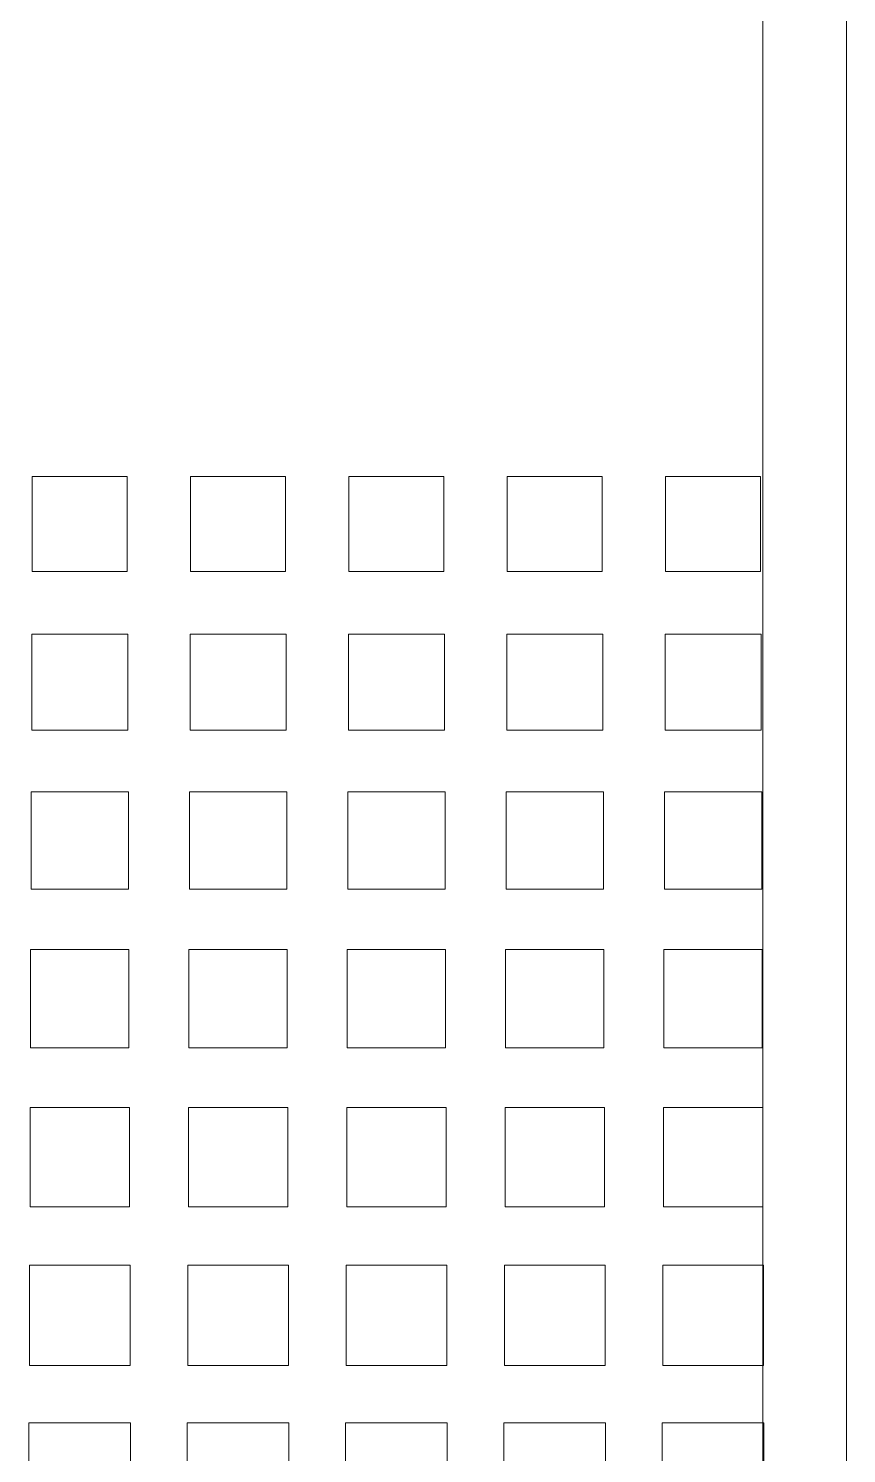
# Model space of a CAD drawing. Header units: millimetres. Extents: x 33157 to 59611, y -29750 to 1750.
# Drawn here: x 54375.93 to 54383.68, y -3118.79 to -3105.29 of the extents above; entities that cross this region are included whole.
import ezdxf

# ---------------------------------------------------------------- set-up
doc = ezdxf.new("R2010")
doc.units = ezdxf.units.MM
doc.layers.get('0').update_dxf_attribs({"lineweight": 18})

msp = doc.modelspace()

# ---------------------------------------------------------------- linework, layer by layer
at = {"lineweight": 9}
for p, q in [((54382.88602246597, -3047.481860749213), (54382.88602246597, -3168.682960749211)), ((54383.67822246593, -3048.283360749214), (54383.67822246593, -3168.211460749211))]:
    msp.add_line(p, q, dxfattribs=at)
for points, knots in [([(54375.96272246594, -3109.534660749217), (54375.96272246594, -3109.534660749217), (54376.86272246591, -3109.534660749217), (54376.86272246591, -3109.534660749217), (54376.86272246591, -3109.534660749217), (54376.86272246591, -3110.434660749212), (54376.86272246591, -3110.434660749212), (54376.86272246591, -3110.434660749212), (54375.96272246594, -3110.434660749212), (54375.96272246594, -3110.434660749212), (54375.96272246594, -3110.434660749212), (54375.96272246594, -3109.538460749216), (54375.96272246594, -3109.538460749216), (54375.96272246594, -3109.538460749216), (54375.96272246594, -3109.534660749217), (54375.96272246594, -3109.534660749217)], [0, 0, 0, 0, 150696.715618077, 150696.715618077, 150696.715618077, 301393.431236154, 301393.431236154, 301393.431236154, 452090.146854231, 452090.146854231, 452090.146854231, 602786.862472308, 602786.862472308, 602786.862472308, 753483.578090385, 753483.578090385, 753483.578090385, 753483.578090385]), ([(54377.4630224659, -3109.534660749217), (54377.4630224659, -3109.534660749217), (54378.36302246598, -3109.534660749217), (54378.36302246598, -3109.534660749217), (54378.36302246598, -3109.534660749217), (54378.36302246598, -3110.434660749212), (54378.36302246598, -3110.434660749212), (54378.36302246598, -3110.434660749212), (54377.4630224659, -3110.434660749212), (54377.4630224659, -3110.434660749212), (54377.4630224659, -3110.434660749212), (54377.4630224659, -3109.538460749216), (54377.4630224659, -3109.538460749216), (54377.4630224659, -3109.538460749216), (54377.4630224659, -3109.534660749217), (54377.4630224659, -3109.534660749217)], [0, 0, 0, 0, 150700.7577004165, 150700.7577004165, 150700.7577004165, 301401.5154008329, 301401.5154008329, 301401.5154008329, 452102.2731012494, 452102.2731012494, 452102.2731012494, 602803.0308016659, 602803.0308016659, 602803.0308016659, 753503.7885020822, 753503.7885020822, 753503.7885020822, 753503.7885020822]), ([(54378.96332246597, -3109.534660749217), (54378.96332246597, -3109.534660749217), (54379.86332246594, -3109.534660749217), (54379.86332246594, -3109.534660749217), (54379.86332246594, -3109.534660749217), (54379.86332246594, -3110.434660749212), (54379.86332246594, -3110.434660749212), (54379.86332246594, -3110.434660749212), (54378.96332246597, -3110.434660749212), (54378.96332246597, -3110.434660749212), (54378.96332246597, -3110.434660749212), (54378.96332246597, -3109.538460749216), (54378.96332246597, -3109.538460749216), (54378.96332246597, -3109.538460749216), (54378.96332246597, -3109.534660749217), (54378.96332246597, -3109.534660749217)], [0, 0, 0, 0, 150704.7997829881, 150704.7997829881, 150704.7997829881, 301409.5995659762, 301409.5995659762, 301409.5995659762, 452114.3993489644, 452114.3993489644, 452114.3993489644, 602819.1991319525, 602819.1991319525, 602819.1991319525, 753523.9989149406, 753523.9989149406, 753523.9989149406, 753523.9989149406]), ([(54380.46362246593, -3109.534660749217), (54380.46362246593, -3109.534660749217), (54381.36362246595, -3109.534660749217), (54381.36362246595, -3109.534660749217), (54381.36362246595, -3109.534660749217), (54381.36362246595, -3110.434660749212), (54381.36362246595, -3110.434660749212), (54381.36362246595, -3110.434660749212), (54380.46362246593, -3110.434660749212), (54380.46362246593, -3110.434660749212), (54380.46362246593, -3110.434660749212), (54380.46362246593, -3109.538460749216), (54380.46362246593, -3109.538460749216), (54380.46362246593, -3109.538460749216), (54380.46362246593, -3109.534660749217), (54380.46362246593, -3109.534660749217)], [0, 0, 0, 0, 150708.8418657912, 150708.8418657912, 150708.8418657912, 301417.6837315824, 301417.6837315824, 301417.6837315824, 452126.5255973736, 452126.5255973736, 452126.5255973736, 602835.3674631647, 602835.3674631647, 602835.3674631647, 753544.2093289559, 753544.2093289559, 753544.2093289559, 753544.2093289559]), ([(54381.963922466, -3109.534660749217), (54381.963922466, -3109.534660749217), (54382.86392246596, -3109.534660749217), (54382.86392246596, -3109.534660749217), (54382.86392246596, -3109.534660749217), (54382.86392246596, -3110.434660749212), (54382.86392246596, -3110.434660749212), (54382.86392246596, -3110.434660749212), (54381.963922466, -3110.434660749212), (54381.963922466, -3110.434660749212), (54381.963922466, -3110.434660749212), (54381.963922466, -3109.538460749216), (54381.963922466, -3109.538460749216), (54381.963922466, -3109.538460749216), (54381.963922466, -3109.534660749217), (54381.963922466, -3109.534660749217)], [0, 0, 0, 0, 150712.8839488264, 150712.8839488264, 150712.8839488264, 301425.7678976528, 301425.7678976528, 301425.7678976528, 452138.6518464792, 452138.6518464792, 452138.6518464792, 602851.5357953055, 602851.5357953055, 602851.5357953055, 753564.4197441319, 753564.4197441319, 753564.4197441319, 753564.4197441319]), ([(54375.95742246598, -3111.029460749218), (54376.26092246602, -3111.029460749218), (54376.56452246595, -3111.029460749218), (54376.86802246598, -3111.029460749218), (54376.86802246598, -3111.332960749212), (54376.86802246598, -3111.636460749214), (54376.86802246598, -3111.940060749213), (54376.56452246595, -3111.940060749213), (54376.26092246602, -3111.940060749213), (54375.95742246598, -3111.940060749213), (54375.95742246598, -3111.637760749218), (54375.95742246598, -3111.335560749212), (54375.95742246598, -3111.033360749214), (54375.95742246598, -3111.03206074921), (54375.95742246598, -3111.030660749217), (54375.95742246598, -3111.029460749218)], [0, 0, 0, 0, 150698.7093784333, 150698.7093784333, 150698.7093784333, 301397.4187568665, 301397.4187568665, 301397.4187568665, 452096.1281352999, 452096.1281352999, 452096.1281352999, 602794.8375137331, 602794.8375137331, 602794.8375137331, 753493.5468921664, 753493.5468921664, 753493.5468921664, 753493.5468921664]), ([(54377.45772246594, -3111.029460749218), (54377.76122246598, -3111.029460749218), (54378.06482246596, -3111.029460749218), (54378.36832246594, -3111.029460749218), (54378.36832246594, -3111.332960749212), (54378.36832246594, -3111.636460749214), (54378.36832246594, -3111.940060749213), (54378.06482246596, -3111.940060749213), (54377.76122246598, -3111.940060749213), (54377.45772246594, -3111.940060749213), (54377.45772246594, -3111.637760749218), (54377.45772246594, -3111.335560749212), (54377.45772246594, -3111.033360749214), (54377.45772246594, -3111.03206074921), (54377.45772246594, -3111.030660749217), (54377.45772246594, -3111.029460749218)], [0, 0, 0, 0, 150702.7514567055, 150702.7514567055, 150702.7514567055, 301405.5029134111, 301405.5029134111, 301405.5029134111, 452108.2543701166, 452108.2543701166, 452108.2543701166, 602811.0058268221, 602811.0058268221, 602811.0058268221, 753513.7572835276, 753513.7572835276, 753513.7572835276, 753513.7572835276]), ([(54378.95802246589, -3111.029460749218), (54379.26152246593, -3111.029460749218), (54379.56512246597, -3111.029460749218), (54379.86862246595, -3111.029460749218), (54379.86862246595, -3111.332960749212), (54379.86862246595, -3111.636460749214), (54379.86862246595, -3111.940060749213), (54379.56512246597, -3111.940060749213), (54379.26152246593, -3111.940060749213), (54378.95802246589, -3111.940060749213), (54378.95802246589, -3111.637760749218), (54378.95802246589, -3111.335560749212), (54378.95802246589, -3111.033360749214), (54378.95802246589, -3111.03206074921), (54378.95802246589, -3111.030660749217), (54378.95802246589, -3111.029460749218)], [0, 0, 0, 0, 150706.7935352097, 150706.7935352097, 150706.7935352097, 301413.5870704195, 301413.5870704195, 301413.5870704195, 452120.3806056292, 452120.3806056292, 452120.3806056292, 602827.1741408389, 602827.1741408389, 602827.1741408389, 753533.9676760486, 753533.9676760486, 753533.9676760486, 753533.9676760486]), ([(54380.45832246597, -3111.029460749218), (54380.761822466, -3111.029460749218), (54381.06542246593, -3111.029460749218), (54381.36892246597, -3111.029460749218), (54381.36892246597, -3111.332960749212), (54381.36892246597, -3111.636460749214), (54381.36892246597, -3111.940060749213), (54381.06542246593, -3111.940060749213), (54380.761822466, -3111.940060749213), (54380.45832246597, -3111.940060749213), (54380.45832246597, -3111.637760749218), (54380.45832246597, -3111.335560749212), (54380.45832246597, -3111.033360749214), (54380.45832246597, -3111.03206074921), (54380.45832246597, -3111.030660749217), (54380.45832246597, -3111.029460749218)], [0, 0, 0, 0, 150710.8356139463, 150710.8356139463, 150710.8356139463, 301421.6712278925, 301421.6712278925, 301421.6712278925, 452132.5068418388, 452132.5068418388, 452132.5068418388, 602843.342455785, 602843.342455785, 602843.342455785, 753554.1780697312, 753554.1780697312, 753554.1780697312, 753554.1780697312]), ([(54381.95862246592, -3111.029460749218), (54382.26212246596, -3111.029460749218), (54382.565722466, -3111.029460749218), (54382.86922246592, -3111.029460749218), (54382.86922246592, -3111.332960749212), (54382.86922246592, -3111.636460749214), (54382.86922246592, -3111.940060749213), (54382.565722466, -3111.940060749213), (54382.26212246596, -3111.940060749213), (54381.95862246592, -3111.940060749213), (54381.95862246592, -3111.637760749218), (54381.95862246592, -3111.335560749212), (54381.95862246592, -3111.033360749214), (54381.95862246592, -3111.03206074921), (54381.95862246592, -3111.030660749217), (54381.95862246592, -3111.029460749218)], [0, 0, 0, 0, 150714.8776929145, 150714.8776929145, 150714.8776929145, 301429.7553858291, 301429.7553858291, 301429.7553858291, 452144.6330787436, 452144.6330787436, 452144.6330787436, 602859.5107716582, 602859.5107716582, 602859.5107716582, 753574.3884645726, 753574.3884645726, 753574.3884645726, 753574.3884645726]), ([(54375.95222246597, -3112.524360749216), (54376.25922246594, -3112.524360749216), (54376.56622246597, -3112.524360749216), (54376.873222466, -3112.524360749216), (54376.873222466, -3112.831360749209), (54376.873222466, -3113.138360749217), (54376.873222466, -3113.445360749211), (54376.56622246597, -3113.445360749211), (54376.25922246594, -3113.445360749211), (54375.95222246597, -3113.445360749211), (54375.95222246597, -3113.139560749216), (54375.95222246597, -3112.833860749211), (54375.95222246597, -3112.528260749219), (54375.95222246597, -3112.526860749211), (54375.95222246597, -3112.525560749214), (54375.95222246597, -3112.524360749216)], [0, 0, 0, 0, 150700.703777682, 150700.703777682, 150700.703777682, 301401.407555364, 301401.407555364, 301401.407555364, 452102.1113330461, 452102.1113330461, 452102.1113330461, 602802.815110728, 602802.815110728, 602802.815110728, 753503.51888841, 753503.51888841, 753503.51888841, 753503.51888841]), ([(54377.45252246592, -3112.524360749216), (54377.75952246595, -3112.524360749216), (54378.06652246592, -3112.524360749216), (54378.37352246595, -3112.524360749216), (54378.37352246595, -3112.831360749209), (54378.37352246595, -3113.138360749217), (54378.37352246595, -3113.445360749211), (54378.06652246592, -3113.445360749211), (54377.75952246595, -3113.445360749211), (54377.45252246592, -3113.445360749211), (54377.45252246592, -3113.139560749216), (54377.45252246592, -3112.833860749211), (54377.45252246592, -3112.528260749219), (54377.45252246592, -3112.526860749211), (54377.45252246592, -3112.525560749214), (54377.45252246592, -3112.524360749216)], [0, 0, 0, 0, 150704.7458518854, 150704.7458518854, 150704.7458518854, 301409.4917037709, 301409.4917037709, 301409.4917037709, 452114.2375556563, 452114.2375556563, 452114.2375556563, 602818.9834075418, 602818.9834075418, 602818.9834075418, 753523.7292594272, 753523.7292594272, 753523.7292594272, 753523.7292594272]), ([(54378.952822466, -3112.524360749216), (54379.25982246591, -3112.524360749216), (54379.56682246594, -3112.524360749216), (54379.87382246591, -3112.524360749216), (54379.87382246591, -3112.831360749209), (54379.87382246591, -3113.138360749217), (54379.87382246591, -3113.445360749211), (54379.56682246594, -3113.445360749211), (54379.25982246591, -3113.445360749211), (54378.952822466, -3113.445360749211), (54378.952822466, -3113.139560749216), (54378.952822466, -3112.833860749211), (54378.952822466, -3112.528260749219), (54378.952822466, -3112.526860749211), (54378.952822466, -3112.525560749214), (54378.952822466, -3112.524360749216)], [0, 0, 0, 0, 150708.7879263214, 150708.7879263214, 150708.7879263214, 301417.5758526427, 301417.5758526427, 301417.5758526427, 452126.3637789642, 452126.3637789642, 452126.3637789642, 602835.1517052854, 602835.1517052854, 602835.1517052854, 753543.9396316068, 753543.9396316068, 753543.9396316068, 753543.9396316068]), ([(54380.45312246595, -3112.524360749216), (54380.76012246598, -3112.524360749216), (54381.06712246595, -3112.524360749216), (54381.37412246598, -3112.524360749216), (54381.37412246598, -3112.831360749209), (54381.37412246598, -3113.138360749217), (54381.37412246598, -3113.445360749211), (54381.06712246595, -3113.445360749211), (54380.76012246598, -3113.445360749211), (54380.45312246595, -3113.445360749211), (54380.45312246595, -3113.139560749216), (54380.45312246595, -3112.833860749211), (54380.45312246595, -3112.528260749219), (54380.45312246595, -3112.526860749211), (54380.45312246595, -3112.525560749214), (54380.45312246595, -3112.524360749216)], [0, 0, 0, 0, 150712.8300009892, 150712.8300009892, 150712.8300009892, 301425.6600019783, 301425.6600019783, 301425.6600019783, 452138.4900029675, 452138.4900029675, 452138.4900029675, 602851.3200039567, 602851.3200039567, 602851.3200039567, 753564.1500049458, 753564.1500049458, 753564.1500049458, 753564.1500049458]), ([(54381.95342246591, -3112.524360749216), (54382.26042246594, -3112.524360749216), (54382.56742246597, -3112.524360749216), (54382.87442246594, -3112.524360749216), (54382.87442246594, -3112.831360749209), (54382.87442246594, -3113.138360749217), (54382.87442246594, -3113.445360749211), (54382.56742246597, -3113.445360749211), (54382.26042246594, -3113.445360749211), (54381.95342246591, -3113.445360749211), (54381.95342246591, -3113.139560749216), (54381.95342246591, -3112.833860749211), (54381.95342246591, -3112.528260749219), (54381.95342246591, -3112.526860749211), (54381.95342246591, -3112.525560749214), (54381.95342246591, -3112.524360749216)], [0, 0, 0, 0, 150716.8720758892, 150716.8720758892, 150716.8720758892, 301433.7441517785, 301433.7441517785, 301433.7441517785, 452150.6162276678, 452150.6162276678, 452150.6162276678, 602867.4883035569, 602867.4883035569, 602867.4883035569, 753584.3603794462, 753584.3603794462, 753584.3603794462, 753584.3603794462]), ([(54375.94692246589, -3114.019160749216), (54376.25742246597, -3114.019160749216), (54376.56792246593, -3114.019160749216), (54376.87852246596, -3114.019160749216), (54376.87852246596, -3114.329660749216), (54376.87852246596, -3114.640160749215), (54376.87852246596, -3114.950760749212), (54376.56792246593, -3114.950760749212), (54376.25742246597, -3114.950760749212), (54375.94692246589, -3114.950760749212), (54375.94692246589, -3114.641460749212), (54375.94692246589, -3114.332260749215), (54375.94692246589, -3114.02316074921), (54375.94692246589, -3114.021760749216), (54375.94692246589, -3114.020360749215), (54375.94692246589, -3114.019160749216)], [0, 0, 0, 0, 150702.6976657453, 150702.6976657453, 150702.6976657453, 301405.3953314906, 301405.3953314906, 301405.3953314906, 452108.0929972359, 452108.0929972359, 452108.0929972359, 602810.7906629812, 602810.7906629812, 602810.7906629812, 753513.4883287265, 753513.4883287265, 753513.4883287265, 753513.4883287265]), ([(54377.44722246596, -3114.019160749216), (54377.75772246593, -3114.019160749216), (54378.068222466, -3114.019160749216), (54378.37882246591, -3114.019160749216), (54378.37882246591, -3114.329660749216), (54378.37882246591, -3114.640160749215), (54378.37882246591, -3114.950760749212), (54378.068222466, -3114.950760749212), (54377.75772246593, -3114.950760749212), (54377.44722246596, -3114.950760749212), (54377.44722246596, -3114.641460749212), (54377.44722246596, -3114.332260749215), (54377.44722246596, -3114.02316074921), (54377.44722246596, -3114.021760749216), (54377.44722246596, -3114.020360749215), (54377.44722246596, -3114.019160749216)], [0, 0, 0, 0, 150706.7397358781, 150706.7397358781, 150706.7397358781, 301413.4794717563, 301413.4794717563, 301413.4794717563, 452120.2192076345, 452120.2192076345, 452120.2192076345, 602826.9589435125, 602826.9589435125, 602826.9589435125, 753533.6986793906, 753533.6986793906, 753533.6986793906, 753533.6986793906]), ([(54378.94752246592, -3114.019160749216), (54379.258022466, -3114.019160749216), (54379.56852246596, -3114.019160749216), (54379.87912246599, -3114.019160749216), (54379.87912246599, -3114.329660749216), (54379.87912246599, -3114.640160749215), (54379.87912246599, -3114.950760749212), (54379.56852246596, -3114.950760749212), (54379.258022466, -3114.950760749212), (54378.94752246592, -3114.950760749212), (54378.94752246592, -3114.641460749212), (54378.94752246592, -3114.332260749215), (54378.94752246592, -3114.02316074921), (54378.94752246592, -3114.021760749216), (54378.94752246592, -3114.020360749215), (54378.94752246592, -3114.019160749216)], [0, 0, 0, 0, 150710.781806243, 150710.781806243, 150710.781806243, 301421.5636124859, 301421.5636124859, 301421.5636124859, 452132.345418729, 452132.345418729, 452132.345418729, 602843.1272249719, 602843.1272249719, 602843.1272249719, 753553.9090312149, 753553.9090312149, 753553.9090312149, 753553.9090312149]), ([(54380.44782246599, -3114.019160749216), (54380.75832246595, -3114.019160749216), (54381.06882246592, -3114.019160749216), (54381.37942246594, -3114.019160749216), (54381.37942246594, -3114.329660749216), (54381.37942246594, -3114.640160749215), (54381.37942246594, -3114.950760749212), (54381.06882246592, -3114.950760749212), (54380.75832246595, -3114.950760749212), (54380.44782246599, -3114.950760749212), (54380.44782246599, -3114.641460749212), (54380.44782246599, -3114.332260749215), (54380.44782246599, -3114.02316074921), (54380.44782246599, -3114.021760749216), (54380.44782246599, -3114.020360749215), (54380.44782246599, -3114.019160749216)], [0, 0, 0, 0, 150714.8238768407, 150714.8238768407, 150714.8238768407, 301429.6477536814, 301429.6477536814, 301429.6477536814, 452144.4716305222, 452144.4716305222, 452144.4716305222, 602859.2955073628, 602859.2955073628, 602859.2955073628, 753574.1193842035, 753574.1193842035, 753574.1193842035, 753574.1193842035]), ([(54381.94812246595, -3114.019160749216), (54382.25862246591, -3114.019160749216), (54382.56912246599, -3114.019160749216), (54382.87972246596, -3114.019160749216), (54382.87972246596, -3114.329660749216), (54382.87972246596, -3114.640160749215), (54382.87972246596, -3114.950760749212), (54382.56912246599, -3114.950760749212), (54382.25862246591, -3114.950760749212), (54381.94812246595, -3114.950760749212), (54381.94812246595, -3114.641460749212), (54381.94812246595, -3114.332260749215), (54381.94812246595, -3114.02316074921), (54381.94812246595, -3114.021760749216), (54381.94812246595, -3114.020360749215), (54381.94812246595, -3114.019160749216)], [0, 0, 0, 0, 150718.8659476704, 150718.8659476704, 150718.8659476704, 301437.7318953408, 301437.7318953408, 301437.7318953408, 452156.5978430113, 452156.5978430113, 452156.5978430113, 602875.4637906817, 602875.4637906817, 602875.4637906817, 753594.3297383521, 753594.3297383521, 753594.3297383521, 753594.3297383521]), ([(54375.94172246599, -3115.514060749214), (54376.255722466, -3115.514060749214), (54376.56972246596, -3115.514060749214), (54376.88372246597, -3115.514060749214), (54376.88372246597, -3115.828060749212), (54376.88372246597, -3116.142060749211), (54376.88372246597, -3116.456060749209), (54376.56972246596, -3116.456060749209), (54376.255722466, -3116.456060749209), (54375.94172246599, -3116.456060749209), (54375.94172246599, -3116.143260749217), (54375.94172246599, -3115.830560749215), (54375.94172246599, -3115.51796074921), (54375.94172246599, -3115.516560749216), (54375.94172246599, -3115.515260749213), (54375.94172246599, -3115.514060749214)], [0, 0, 0, 0, 150704.6922087833, 150704.6922087833, 150704.6922087833, 301409.3844175666, 301409.3844175666, 301409.3844175666, 452114.0766263499, 452114.0766263499, 452114.0766263499, 602818.7688351332, 602818.7688351332, 602818.7688351332, 753523.4610439164, 753523.4610439164, 753523.4610439164, 753523.4610439164]), ([(54377.44202246595, -3115.514060749214), (54377.75602246596, -3115.514060749214), (54378.07002246597, -3115.514060749214), (54378.38402246593, -3115.514060749214), (54378.38402246593, -3115.828060749212), (54378.38402246593, -3116.142060749211), (54378.38402246593, -3116.456060749209), (54378.07002246597, -3116.456060749209), (54377.75602246596, -3116.456060749209), (54377.44202246595, -3116.456060749209), (54377.44202246595, -3116.143260749217), (54377.44202246595, -3115.830560749215), (54377.44202246595, -3115.51796074921), (54377.44202246595, -3115.516560749216), (54377.44202246595, -3115.515260749213), (54377.44202246595, -3115.514060749214)], [0, 0, 0, 0, 150708.7342748433, 150708.7342748433, 150708.7342748433, 301417.4685496866, 301417.4685496866, 301417.4685496866, 452126.20282453, 452126.20282453, 452126.20282453, 602834.9370993732, 602834.9370993732, 602834.9370993732, 753543.6713742164, 753543.6713742164, 753543.6713742164, 753543.6713742164]), ([(54378.9423224659, -3115.514060749214), (54379.25632246598, -3115.514060749214), (54379.57032246599, -3115.514060749214), (54379.884322466, -3115.514060749214), (54379.884322466, -3115.828060749212), (54379.884322466, -3116.142060749211), (54379.884322466, -3116.456060749209), (54379.57032246599, -3116.456060749209), (54379.25632246598, -3116.456060749209), (54378.9423224659, -3116.456060749209), (54378.9423224659, -3116.143260749217), (54378.9423224659, -3115.830560749215), (54378.9423224659, -3115.51796074921), (54378.9423224659, -3115.516560749216), (54378.9423224659, -3115.515260749213), (54378.9423224659, -3115.514060749214)], [0, 0, 0, 0, 150712.7763411359, 150712.7763411359, 150712.7763411359, 301425.5526822718, 301425.5526822718, 301425.5526822718, 452138.3290234078, 452138.3290234078, 452138.3290234078, 602851.1053645436, 602851.1053645436, 602851.1053645436, 753563.8817056795, 753563.8817056795, 753563.8817056795, 753563.8817056795]), ([(54380.44262246598, -3115.514060749214), (54380.75662246599, -3115.514060749214), (54381.07062246594, -3115.514060749214), (54381.38462246596, -3115.514060749214), (54381.38462246596, -3115.828060749212), (54381.38462246596, -3116.142060749211), (54381.38462246596, -3116.456060749209), (54381.07062246594, -3116.456060749209), (54380.75662246599, -3116.456060749209), (54380.44262246598, -3116.456060749209), (54380.44262246598, -3116.143260749217), (54380.44262246598, -3115.830560749215), (54380.44262246598, -3115.51796074921), (54380.44262246598, -3115.516560749216), (54380.44262246598, -3115.515260749213), (54380.44262246598, -3115.514060749214)], [0, 0, 0, 0, 150716.8184076617, 150716.8184076617, 150716.8184076617, 301433.6368153233, 301433.6368153233, 301433.6368153233, 452150.455222985, 452150.455222985, 452150.455222985, 602867.2736306466, 602867.2736306466, 602867.2736306466, 753584.0920383083, 753584.0920383083, 753584.0920383083, 753584.0920383083]), ([(54381.94292246593, -3115.514060749214), (54382.25692246595, -3115.514060749214), (54382.57092246596, -3115.514060749214), (54382.88492246591, -3115.514060749214), (54382.88492246591, -3115.828060749212), (54382.88492246591, -3116.142060749211), (54382.88492246591, -3116.456060749209), (54382.57092246596, -3116.456060749209), (54382.25692246595, -3116.456060749209), (54381.94292246593, -3116.456060749209), (54381.94292246593, -3116.143260749217), (54381.94292246593, -3115.830560749215), (54381.94292246593, -3115.51796074921), (54381.94292246593, -3115.516560749216), (54381.94292246593, -3115.515260749213), (54381.94292246593, -3115.514060749214)], [0, 0, 0, 0, 150720.8604744196, 150720.8604744196, 150720.8604744196, 301441.7209488392, 301441.7209488392, 301441.7209488392, 452162.5814232589, 452162.5814232589, 452162.5814232589, 602883.4418976784, 602883.4418976784, 602883.4418976784, 753604.302372098, 753604.302372098, 753604.302372098, 753604.302372098]), ([(54375.93642246591, -3117.008860749214), (54376.25392246592, -3117.008860749214), (54376.57142246598, -3117.008860749214), (54376.88902246593, -3117.008860749214), (54376.88902246593, -3117.326360749212), (54376.88902246593, -3117.643860749216), (54376.88902246593, -3117.961460749211), (54376.57142246598, -3117.961460749211), (54376.25392246592, -3117.961460749211), (54375.93642246591, -3117.961460749211), (54375.93642246591, -3117.645160749213), (54375.93642246591, -3117.328960749219), (54375.93642246591, -3117.012860749215), (54375.93642246591, -3117.011460749214), (54375.93642246591, -3117.010060749213), (54375.93642246591, -3117.008860749214)], [0, 0, 0, 0, 150706.6862395148, 150706.6862395148, 150706.6862395148, 301413.3724790296, 301413.3724790296, 301413.3724790296, 452120.0587185444, 452120.0587185444, 452120.0587185444, 602826.7449580592, 602826.7449580592, 602826.7449580592, 753533.4311975739, 753533.4311975739, 753533.4311975739, 753533.4311975739]), ([(54377.43672246599, -3117.008860749214), (54377.75422246593, -3117.008860749214), (54378.07172246594, -3117.008860749214), (54378.38932246595, -3117.008860749214), (54378.38932246595, -3117.326360749212), (54378.38932246595, -3117.643860749216), (54378.38932246595, -3117.961460749211), (54378.07172246594, -3117.961460749211), (54377.75422246593, -3117.961460749211), (54377.43672246599, -3117.961460749211), (54377.43672246599, -3117.645160749213), (54377.43672246599, -3117.328960749219), (54377.43672246599, -3117.012860749215), (54377.43672246599, -3117.011460749214), (54377.43672246599, -3117.010060749213), (54377.43672246599, -3117.008860749214)], [0, 0, 0, 0, 150710.7283015005, 150710.7283015005, 150710.7283015005, 301421.456603001, 301421.456603001, 301421.456603001, 452132.1849045017, 452132.1849045017, 452132.1849045017, 602842.9132060021, 602842.9132060021, 602842.9132060021, 753553.6415075026, 753553.6415075026, 753553.6415075026, 753553.6415075026]), ([(54378.93702246594, -3117.008860749214), (54379.25452246595, -3117.008860749214), (54379.57202246595, -3117.008860749214), (54379.88962246596, -3117.008860749214), (54379.88962246596, -3117.326360749212), (54379.88962246596, -3117.643860749216), (54379.88962246596, -3117.961460749211), (54379.57202246595, -3117.961460749211), (54379.25452246595, -3117.961460749211), (54378.93702246594, -3117.961460749211), (54378.93702246594, -3117.645160749213), (54378.93702246594, -3117.328960749219), (54378.93702246594, -3117.012860749215), (54378.93702246594, -3117.011460749214), (54378.93702246594, -3117.010060749213), (54378.93702246594, -3117.008860749214)], [0, 0, 0, 0, 150714.7703637189, 150714.7703637189, 150714.7703637189, 301429.5407274378, 301429.5407274378, 301429.5407274378, 452144.3110911567, 452144.3110911567, 452144.3110911567, 602859.0814548755, 602859.0814548755, 602859.0814548755, 753573.8518185944, 753573.8518185944, 753573.8518185944, 753573.8518185944]), ([(54380.43732246602, -3117.008860749214), (54380.7548224659, -3117.008860749214), (54381.07232246597, -3117.008860749214), (54381.38992246592, -3117.008860749214), (54381.38992246592, -3117.326360749212), (54381.38992246592, -3117.643860749216), (54381.38992246592, -3117.961460749211), (54381.07232246597, -3117.961460749211), (54380.7548224659, -3117.961460749211), (54380.43732246602, -3117.961460749211), (54380.43732246602, -3117.645160749213), (54380.43732246602, -3117.328960749219), (54380.43732246602, -3117.012860749215), (54380.43732246602, -3117.011460749214), (54380.43732246602, -3117.010060749213), (54380.43732246602, -3117.008860749214)], [0, 0, 0, 0, 150718.8124261704, 150718.8124261704, 150718.8124261704, 301437.6248523408, 301437.6248523408, 301437.6248523408, 452156.4372785113, 452156.4372785113, 452156.4372785113, 602875.2497046817, 602875.2497046817, 602875.2497046817, 753594.062130852, 753594.062130852, 753594.062130852, 753594.062130852]), ([(54381.93762246597, -3117.008860749214), (54382.25512246598, -3117.008860749214), (54382.57262246592, -3117.008860749214), (54382.89022246599, -3117.008860749214), (54382.89022246599, -3117.326360749212), (54382.89022246599, -3117.643860749216), (54382.89022246599, -3117.961460749211), (54382.57262246592, -3117.961460749211), (54382.25512246598, -3117.961460749211), (54381.93762246597, -3117.961460749211), (54381.93762246597, -3117.645160749213), (54381.93762246597, -3117.328960749219), (54381.93762246597, -3117.012860749215), (54381.93762246597, -3117.011460749214), (54381.93762246597, -3117.010060749213), (54381.93762246597, -3117.008860749214)], [0, 0, 0, 0, 150722.8544888544, 150722.8544888544, 150722.8544888544, 301445.7089777088, 301445.7089777088, 301445.7089777088, 452168.5634665632, 452168.5634665632, 452168.5634665632, 602891.4179554175, 602891.4179554175, 602891.4179554175, 753614.272444272, 753614.272444272, 753614.272444272, 753614.272444272]), ([(54375.93112246595, -3118.503660749215), (54376.25222246596, -3118.503660749215), (54376.57322246589, -3118.503660749215), (54376.89422246595, -3118.503660749215), (54376.89422246595, -3118.824760749216), (54376.89422246595, -3119.145760749212), (54376.89422246595, -3119.466760749208), (54376.57322246589, -3119.466760749208), (54376.25222246596, -3119.466760749208), (54375.93112246595, -3119.466760749208), (54375.93112246595, -3119.147060749216), (54375.93112246595, -3118.827360749208), (54375.93112246595, -3118.507760749213), (54375.93112246595, -3118.506260749215), (54375.93112246595, -3118.504960749211), (54375.93112246595, -3118.503660749215)], [0, 0, 0, 0, 150708.6805308356, 150708.6805308356, 150708.6805308356, 301417.3610616712, 301417.3610616712, 301417.3610616712, 452126.0415925069, 452126.0415925069, 452126.0415925069, 602834.7221233424, 602834.7221233424, 602834.7221233424, 753543.4026541781, 753543.4026541781, 753543.4026541781, 753543.4026541781]), ([(54377.43142246591, -3118.503660749215), (54377.75252246591, -3118.503660749215), (54378.07352246597, -3118.503660749215), (54378.39452246596, -3118.503660749215), (54378.39452246596, -3118.824760749216), (54378.39452246596, -3119.145760749212), (54378.39452246596, -3119.466760749208), (54378.07352246597, -3119.466760749208), (54377.75252246591, -3119.466760749208), (54377.43142246591, -3119.466760749208), (54377.43142246591, -3119.147060749216), (54377.43142246591, -3118.827360749208), (54377.43142246591, -3118.507760749213), (54377.43142246591, -3118.506260749215), (54377.43142246591, -3118.504960749211), (54377.43142246591, -3118.503660749215)], [0, 0, 0, 0, 150712.7225887449, 150712.7225887449, 150712.7225887449, 301425.4451774898, 301425.4451774898, 301425.4451774898, 452138.1677662348, 452138.1677662348, 452138.1677662348, 602850.8903549797, 602850.8903549797, 602850.8903549797, 753563.6129437245, 753563.6129437245, 753563.6129437245, 753563.6129437245]), ([(54378.93172246598, -3118.503660749215), (54379.25282246598, -3118.503660749215), (54379.57382246592, -3118.503660749215), (54379.89482246598, -3118.503660749215), (54379.89482246598, -3118.824760749216), (54379.89482246598, -3119.145760749212), (54379.89482246598, -3119.466760749208), (54379.57382246592, -3119.466760749208), (54379.25282246598, -3119.466760749208), (54378.93172246598, -3119.466760749208), (54378.93172246598, -3119.147060749216), (54378.93172246598, -3118.827360749208), (54378.93172246598, -3118.507760749213), (54378.93172246598, -3118.506260749215), (54378.93172246598, -3118.504960749211), (54378.93172246598, -3118.503660749215)], [0, 0, 0, 0, 150716.7646468876, 150716.7646468876, 150716.7646468876, 301433.5292937753, 301433.5292937753, 301433.5292937753, 452150.2939406629, 452150.2939406629, 452150.2939406629, 602867.0585875505, 602867.0585875505, 602867.0585875505, 753583.8232344381, 753583.8232344381, 753583.8232344381, 753583.8232344381]), ([(54380.43202246594, -3118.503660749215), (54380.75312246594, -3118.503660749215), (54381.07412246599, -3118.503660749215), (54381.39512246593, -3118.503660749215), (54381.39512246593, -3118.824760749216), (54381.39512246593, -3119.145760749212), (54381.39512246593, -3119.466760749208), (54381.07412246599, -3119.466760749208), (54380.75312246594, -3119.466760749208), (54380.43202246594, -3119.466760749208), (54380.43202246594, -3119.147060749216), (54380.43202246594, -3118.827360749208), (54380.43202246594, -3118.507760749213), (54380.43202246594, -3118.506260749215), (54380.43202246594, -3118.504960749211), (54380.43202246594, -3118.503660749215)], [0, 0, 0, 0, 150720.806705263, 150720.806705263, 150720.806705263, 301441.6134105261, 301441.6134105261, 301441.6134105261, 452162.4201157892, 452162.4201157892, 452162.4201157892, 602883.2268210521, 602883.2268210521, 602883.2268210521, 753604.0335263151, 753604.0335263151, 753604.0335263151, 753604.0335263151]), ([(54381.93232246601, -3118.503660749215), (54382.25342246595, -3118.503660749215), (54382.57442246595, -3118.503660749215), (54382.895422466, -3118.503660749215), (54382.895422466, -3118.824760749216), (54382.895422466, -3119.145760749212), (54382.895422466, -3119.466760749208), (54382.57442246595, -3119.466760749208), (54382.25342246595, -3119.466760749208), (54381.93232246601, -3119.466760749208), (54381.93232246601, -3119.147060749216), (54381.93232246601, -3118.827360749208), (54381.93232246601, -3118.507760749213), (54381.93232246601, -3118.506260749215), (54381.93232246601, -3118.504960749211), (54381.93232246601, -3118.503660749215)], [0, 0, 0, 0, 150724.8487638718, 150724.8487638718, 150724.8487638718, 301449.6975277436, 301449.6975277436, 301449.6975277436, 452174.5462916155, 452174.5462916155, 452174.5462916155, 602899.3950554872, 602899.3950554872, 602899.3950554872, 753624.243819359, 753624.243819359, 753624.243819359, 753624.243819359])]:
    msp.add_open_spline(points, degree=3, knots=knots)

doc.saveas('drawing.dxf')
